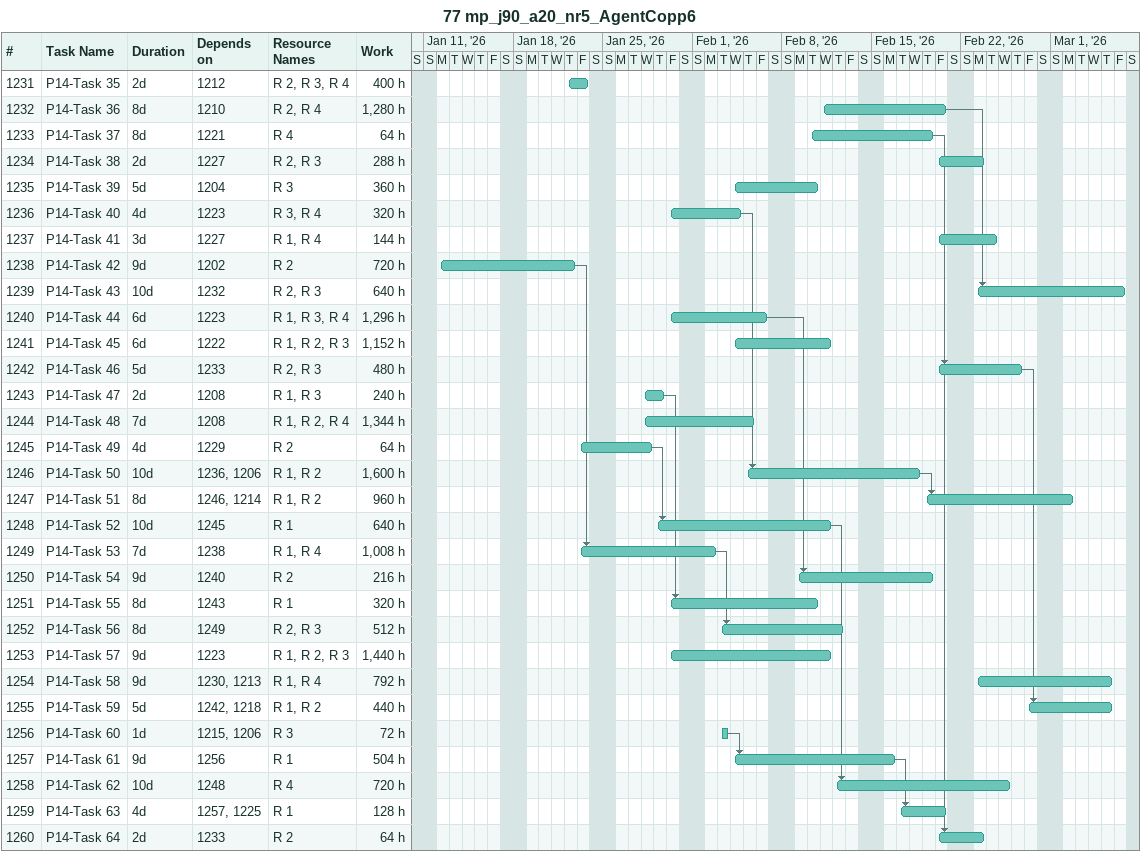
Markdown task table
77 mp_j90_a20_nr5_AgentCopp6

| ID | Task | Duration | Start | Finish | Predecessors | Resources | Work (h) |
|---|---|---|---|---|---|---|---|
| 1231 | P14-Task 35 | 2d | 2026-01-22 | 2026-01-23 | 1212 | R 2, R 3, R 4 | 400 |
| 1232 | P14-Task 36 | 8d | 2026-02-11 | 2026-02-20 | 1210 | R 2, R 4 | 1280 |
| 1233 | P14-Task 37 | 8d | 2026-02-10 | 2026-02-19 | 1221 | R 4 | 64 |
| 1234 | P14-Task 38 | 2d | 2026-02-20 | 2026-02-23 | 1227 | R 2, R 3 | 288 |
| 1235 | P14-Task 39 | 5d | 2026-02-04 | 2026-02-10 | 1204 | R 3 | 360 |
| 1236 | P14-Task 40 | 4d | 2026-01-30 | 2026-02-04 | 1223 | R 3, R 4 | 320 |
| 1237 | P14-Task 41 | 3d | 2026-02-20 | 2026-02-24 | 1227 | R 1, R 4 | 144 |
| 1238 | P14-Task 42 | 9d | 2026-01-12 | 2026-01-22 | 1202 | R 2 | 720 |
| 1239 | P14-Task 43 | 10d | 2026-02-23 | 2026-03-06 | 1232 | R 2, R 3 | 640 |
| 1240 | P14-Task 44 | 6d | 2026-01-30 | 2026-02-06 | 1223 | R 1, R 3, R 4 | 1296 |
| 1241 | P14-Task 45 | 6d | 2026-02-04 | 2026-02-11 | 1222 | R 1, R 2, R 3 | 1152 |
| 1242 | P14-Task 46 | 5d | 2026-02-20 | 2026-02-26 | 1233 | R 2, R 3 | 480 |
| 1243 | P14-Task 47 | 2d | 2026-01-28 | 2026-01-29 | 1208 | R 1, R 3 | 240 |
| 1244 | P14-Task 48 | 7d | 2026-01-28 | 2026-02-05 | 1208 | R 1, R 2, R 4 | 1344 |
| 1245 | P14-Task 49 | 4d | 2026-01-23 | 2026-01-28 | 1229 | R 2 | 64 |
| 1246 | P14-Task 50 | 10d | 2026-02-05 | 2026-02-18 | 1236, 1206 | R 1, R 2 | 1600 |
| 1247 | P14-Task 51 | 8d | 2026-02-19 | 2026-03-02 | 1246, 1214 | R 1, R 2 | 960 |
| 1248 | P14-Task 52 | 10d | 2026-01-29 | 2026-02-11 | 1245 | R 1 | 640 |
| 1249 | P14-Task 53 | 7d | 2026-01-23 | 2026-02-02 | 1238 | R 1, R 4 | 1008 |
| 1250 | P14-Task 54 | 9d | 2026-02-09 | 2026-02-19 | 1240 | R 2 | 216 |
| 1251 | P14-Task 55 | 8d | 2026-01-30 | 2026-02-10 | 1243 | R 1 | 320 |
| 1252 | P14-Task 56 | 8d | 2026-02-03 | 2026-02-12 | 1249 | R 2, R 3 | 512 |
| 1253 | P14-Task 57 | 9d | 2026-01-30 | 2026-02-11 | 1223 | R 1, R 2, R 3 | 1440 |
| 1254 | P14-Task 58 | 9d | 2026-02-23 | 2026-03-05 | 1230, 1213 | R 1, R 4 | 792 |
| 1255 | P14-Task 59 | 5d | 2026-02-27 | 2026-03-05 | 1242, 1218 | R 1, R 2 | 440 |
| 1256 | P14-Task 60 | 1d | 2026-02-03 | 2026-02-03 | 1215, 1206 | R 3 | 72 |
| 1257 | P14-Task 61 | 9d | 2026-02-04 | 2026-02-16 | 1256 | R 1 | 504 |
| 1258 | P14-Task 62 | 10d | 2026-02-12 | 2026-02-25 | 1248 | R 4 | 720 |
| 1259 | P14-Task 63 | 4d | 2026-02-17 | 2026-02-20 | 1257, 1225 | R 1 | 128 |
| 1260 | P14-Task 64 | 2d | 2026-02-20 | 2026-02-23 | 1233 | R 2 | 64 |
